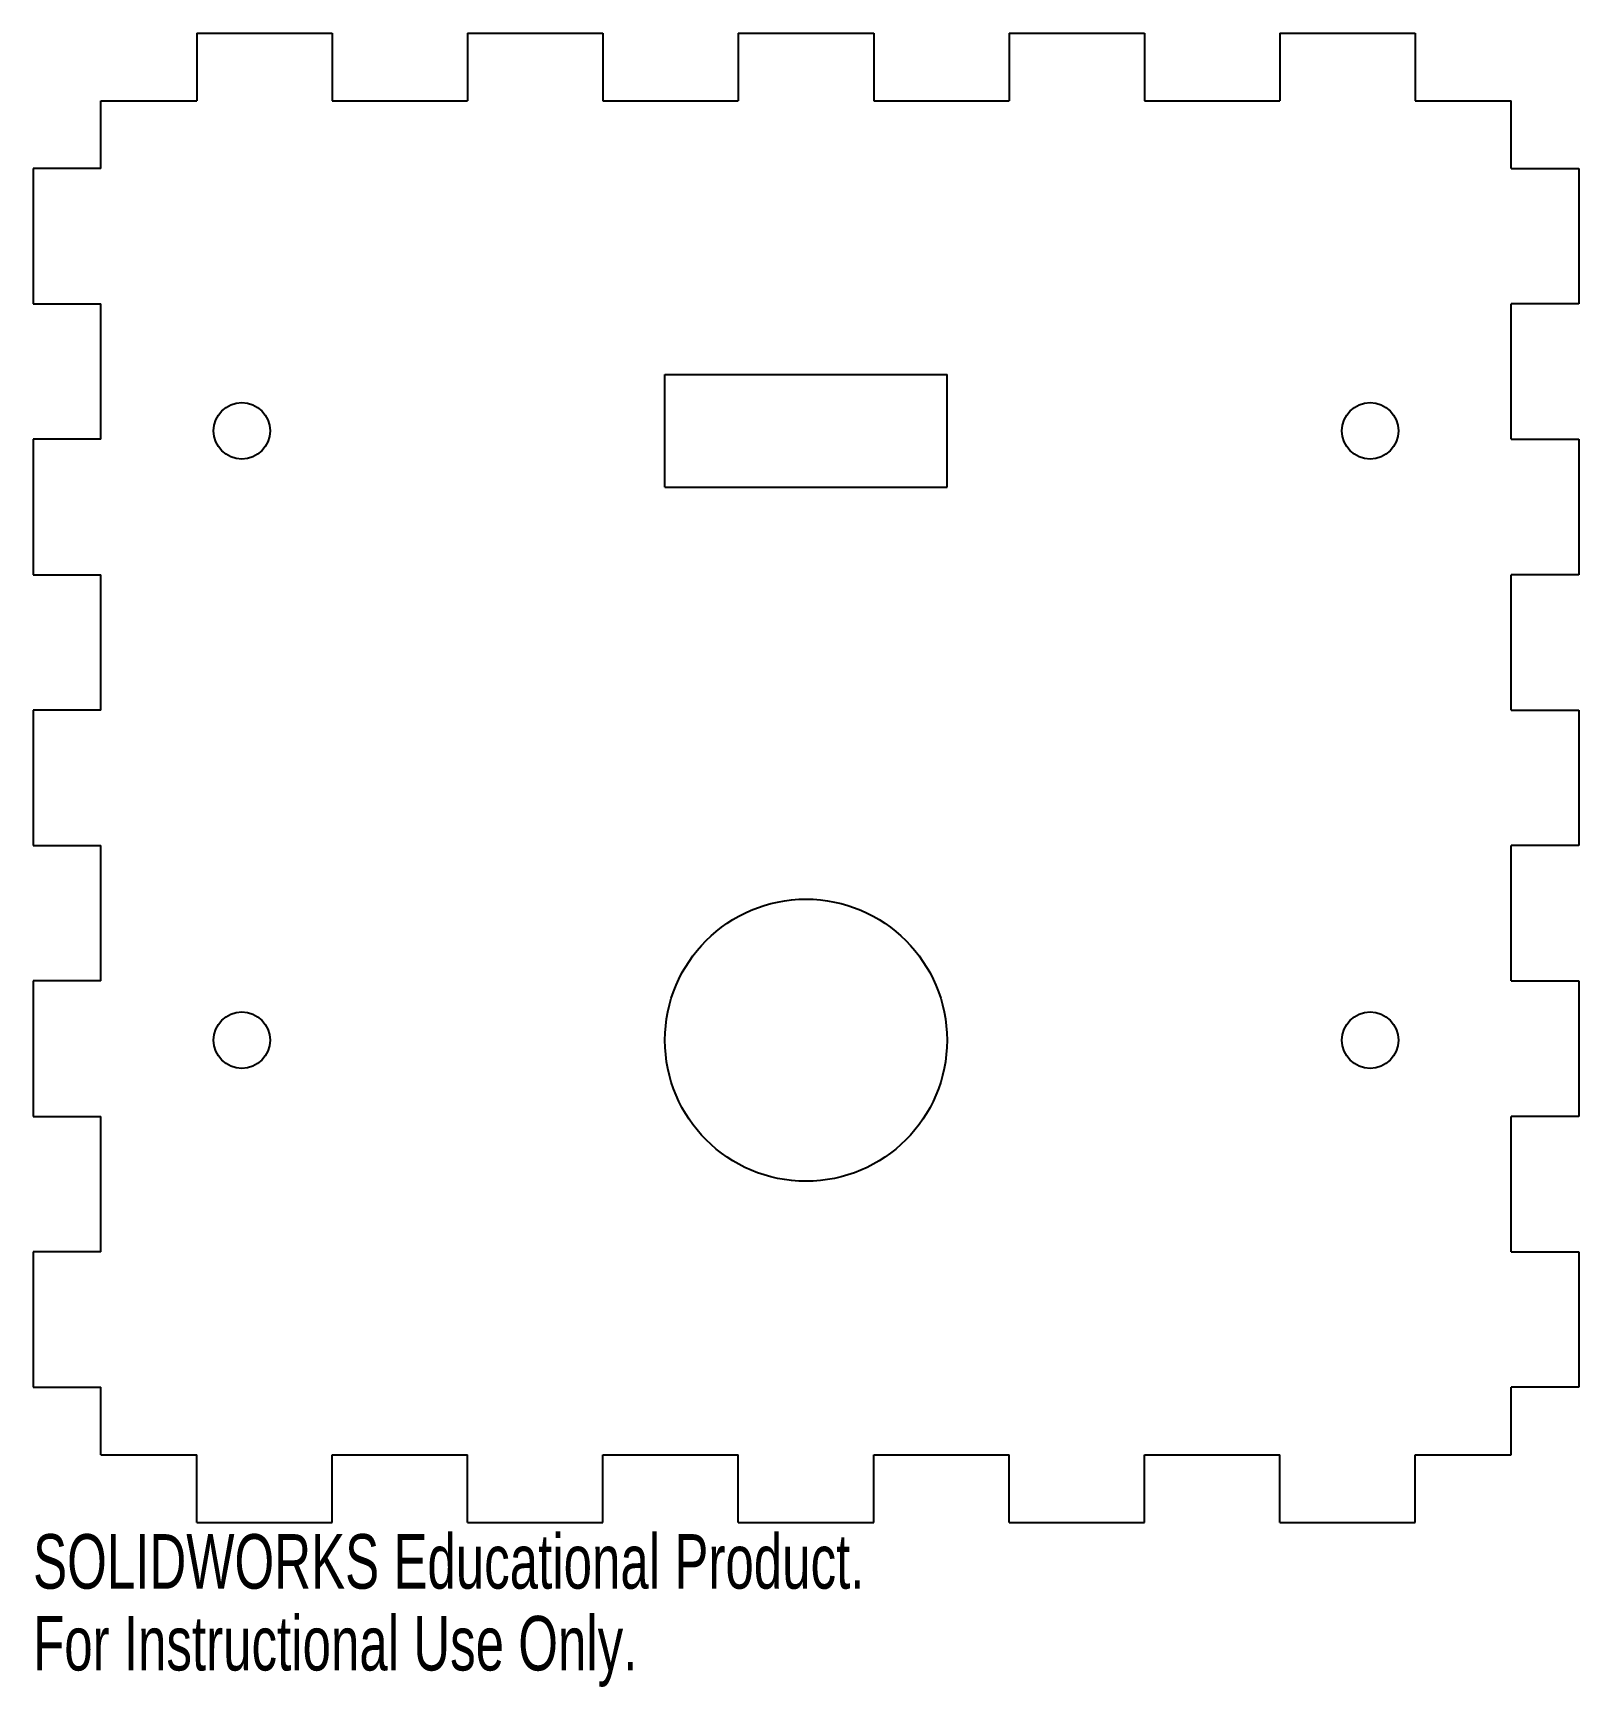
# Model space of a CAD drawing. Header units: millimetres. Extents: x -68 to 68, y -81 to 66.
import ezdxf

# ---------------------------------------------------------------- set-up
doc = ezdxf.new("R2010")
doc.units = ezdxf.units.MM
doc.styles.add('SLDTEXTSTYLE0', font='TXT', dxfattribs={"width": 0.7})

msp = doc.modelspace()

# ---------------------------------------------------------------- linework, layer by layer
at = {"color": 7, "linetype": 'Continuous', "lineweight": 25}
for p, q in [((-54, 66), (-42, 66)), ((-54, 66), (-54, 60)), ((-42, 66), (-42, 60)), ((-30, 66), (-18, 66)), ((-30, 66), (-30, 60)), ((-18, 66), (-18, 60)), ((-6, 66), (6, 66)), ((-6, 66), (-6, 60)), ((6, 66), (6, 60)), ((18, 66), (30, 66)), ((18, 66), (18, 60)), ((30, 66), (30, 60)), ((42, 66), (54, 66)), ((42, 66), (42, 60)), ((54, 66), (54, 60)), ((-62.5, 60), (-54, 60)), ((-62.5, 54), (-62.5, 60)), ((-42, 60), (-30, 60)), ((-18, 60), (-6, 60)), ((6, 60), (18, 60)), ((30, 60), (42, 60)), ((54, 60), (62.5, 60)), ((62.5, 54), (62.5, 60)), ((-62.5, 54), (-68.5, 54)), ((-68.5, 54), (-68.5, 42)), ((62.5, 54), (68.5, 54)), ((68.5, 54), (68.5, 42)), ((-68.5, 42), (-62.5, 42)), ((-62.5, 30), (-62.5, 42)), ((62.5, 30), (62.5, 42)), ((68.5, 42), (62.5, 42)), ((-12.5, 25.75), (-12.5, 35.75)), ((-12.5, 35.75), (12.5, 35.75)), ((12.5, 25.75), (12.5, 35.75)), ((-62.5, 30), (-68.5, 30)), ((-68.5, 30), (-68.5, 18)), ((62.5, 30), (68.5, 30)), ((68.5, 30), (68.5, 18)), ((-12.5, 25.75), (12.5, 25.75)), ((-68.5, 18), (-62.5, 18)), ((-62.5, 6), (-62.5, 18)), ((62.5, 6), (62.5, 18)), ((68.5, 18), (62.5, 18)), ((-62.5, 6), (-68.5, 6)), ((-68.5, 6), (-68.5, -6)), ((62.5, 6), (68.5, 6)), ((68.5, 6), (68.5, -6)), ((-68.5, -6), (-62.5, -6)), ((-62.5, -18), (-62.5, -6)), ((62.5, -18), (62.5, -6)), ((68.5, -6), (62.5, -6)), ((-62.5, -18), (-68.5, -18)), ((-68.5, -18), (-68.5, -30)), ((62.5, -18), (68.5, -18)), ((68.5, -18), (68.5, -30)), ((-68.5, -30), (-62.5, -30)), ((-62.5, -42), (-62.5, -30)), ((62.5, -42), (62.5, -30)), ((68.5, -30), (62.5, -30)), ((-62.5, -42), (-68.5, -42)), ((-68.5, -42), (-68.5, -54)), ((62.5, -42), (68.5, -42)), ((68.5, -42), (68.5, -54)), ((-68.5, -54), (-62.5, -54)), ((-62.5, -60), (-62.5, -54)), ((62.5, -60), (62.5, -54)), ((68.5, -54), (62.5, -54)), ((-62.5, -60), (-54, -60)), ((-54, -66), (-54, -60)), ((-42, -66), (-42, -60)), ((-42, -60), (-30, -60)), ((-30, -66), (-30, -60)), ((-18, -66), (-18, -60)), ((-18, -60), (-6, -60)), ((-6, -66), (-6, -60)), ((6, -66), (6, -60)), ((6, -60), (18, -60)), ((18, -66), (18, -60)), ((30, -66), (30, -60)), ((30, -60), (42, -60)), ((42, -66), (42, -60)), ((54, -66), (54, -60)), ((54, -60), (62.5, -60)), ((-54, -66), (-42, -66)), ((-30, -66), (-18, -66)), ((-6, -66), (6, -66)), ((18, -66), (30, -66)), ((42, -66), (54, -66))]:
    msp.add_line(p, q, dxfattribs=at)
for centre, radius in [((-50, 30.75), 2.5), ((50, 30.75), 2.5), ((0, -23.25), 12.5), ((-50, -23.25), 2.5), ((50, -23.25), 2.5)]:
    msp.add_circle(centre, radius, dxfattribs=at)

# ---------------------------------------------------------------- texts
at = {"color": 7, "linetype": 'Continuous', "char_height": 4.8336, "attachment_point": 1, "style": 'SLDTEXTSTYLE0'}
for s, insert in [('SOLIDWORKS Educational Product.', (-68.5, -67.02)), ('For Instructional Use Only.', (-68.5, -74.27))]:
    msp.add_mtext(s, dxfattribs=dict(at, insert=insert))

doc.saveas('drawing.dxf')
